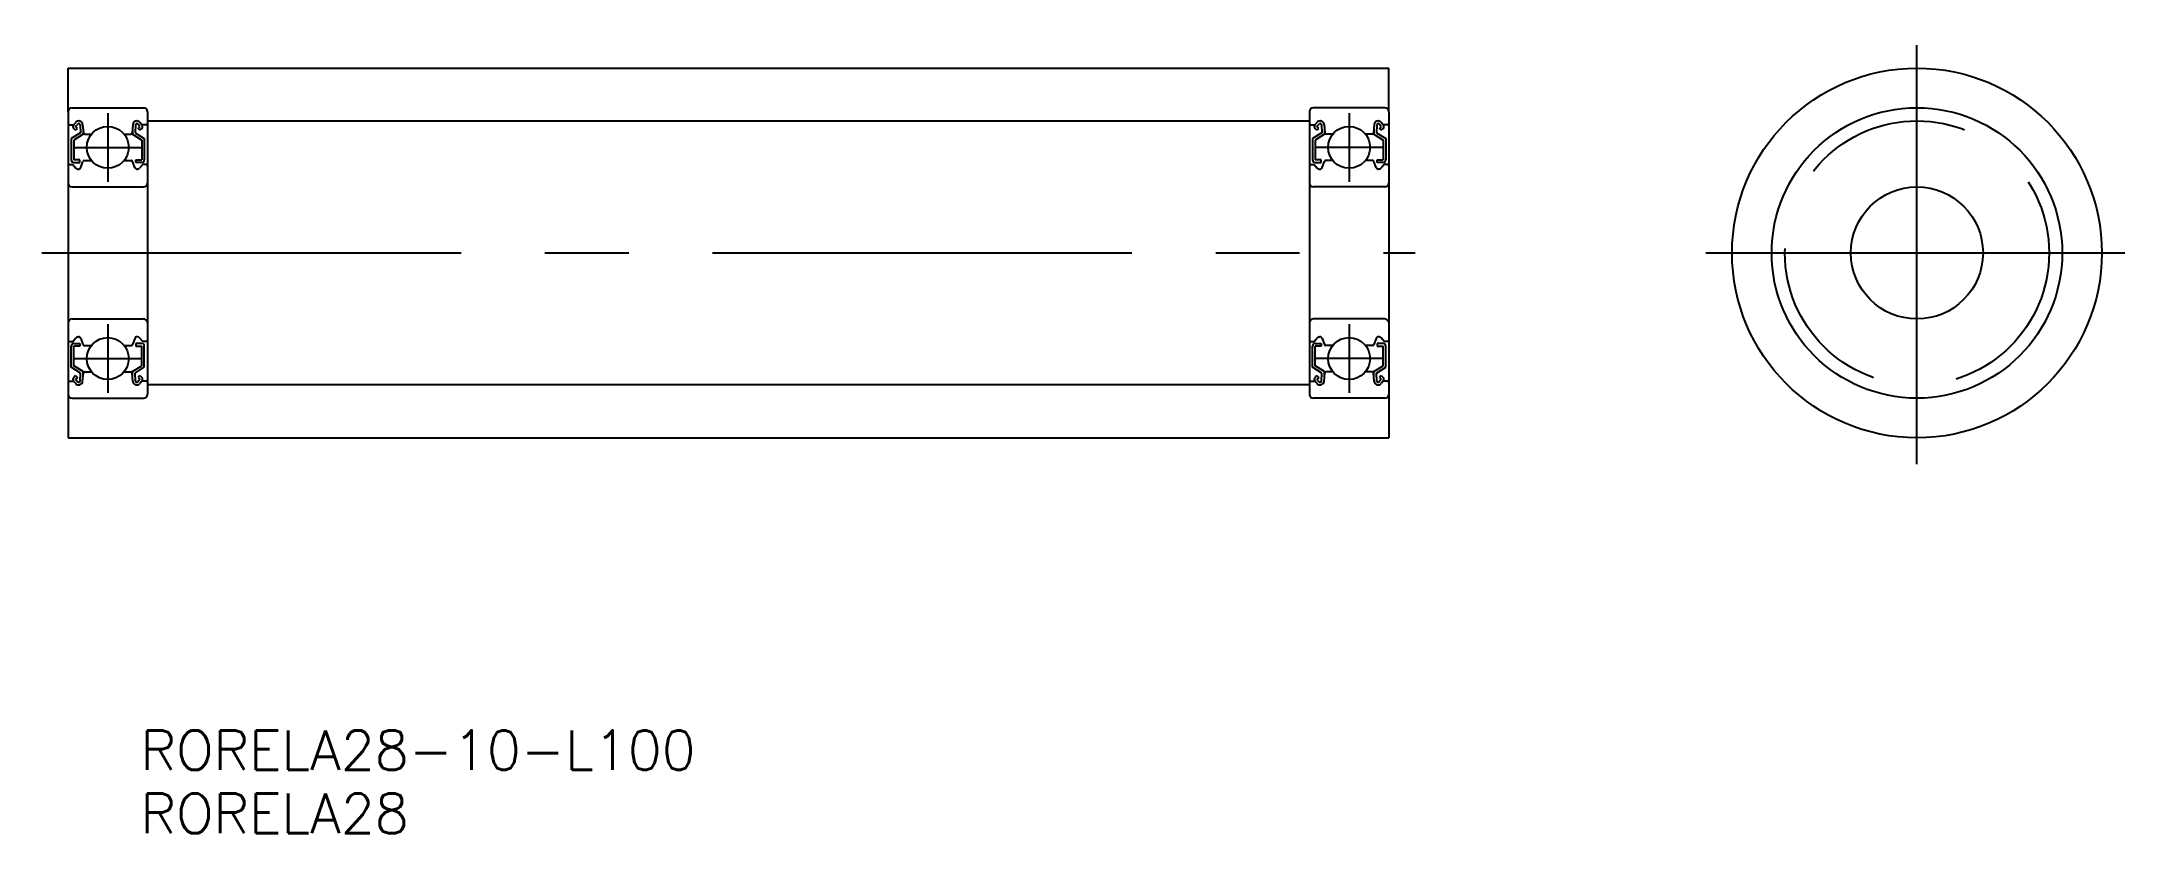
# Model space of a CAD drawing. Extents: x -2 to 156, y -44 to 16.
import ezdxf

# ---------------------------------------------------------------- set-up
doc = ezdxf.new("R2010")
doc.units = 0
doc.linetypes.add('CENTER', pattern=[50.8, 31.75, -6.35, 6.35, -6.35])
doc.linetypes.add('DASHED', pattern=[19.05, 12.7, -6.35])
doc.layers.get('0').update_dxf_attribs({"linetype": 'CONTINUOUS'})
doc.layers.add('CENTER', color=1, linetype='CENTER')
doc.styles.get("Standard").update_dxf_attribs({"font": 'txt.shx', "height": 3, "bigfont": 'bigfont.shx'})

# ---------------------------------------------------------------- blocks, each defined once
blk = doc.blocks.new('*U9')
at = {"color": 7, "linetype": 'CONTINUOUS'}
blk.add_text('RORELA28-10-L100', height=3, dxfattribs=at).set_placement((5.48, -39.16))
blk = doc.blocks.new('*U10')
at = {"color": 7, "linetype": 'CONTINUOUS'}
blk.add_text('RORELA28', height=3, dxfattribs=at).set_placement((5.48, -43.95))

msp = doc.modelspace()

# ---------------------------------------------------------------- linework, layer by layer
at = {"color": 7, "linetype": 'CONTINUOUS'}
for p, q in [((0, 14), (100, 14)), ((0, 10.7), (0, 14)), ((100, 10.7), (100, 14)), ((0, 10.7), (0, -10.7)), ((0.1, 9.69998), (0.41, 9.69998)), ((0.3, 11), (5.7, 11)), ((0.41, 9.69998), (0.572, 9.89299)), ((0.563, 9.57098), (0.726, 9.76497)), ((0.70502, 9.42998), (0.56302, 9.57097)), ((0.899, 9.70998), (0.932, 9.09795)), ((1.098, 9.72794), (1.15301, 9.09094)), ((4.90199, 9.72794), (4.84699, 9.09096)), ((5.101, 9.70996), (5.06799, 9.09795)), ((5.437, 9.57098), (5.274, 9.76498)), ((5.29498, 9.42998), (5.43698, 9.57097)), ((5.59, 9.69998), (5.428, 9.89299)), ((5.9, 9.69998), (5.59, 9.69998)), ((6, 10.7), (6, -10.7)), ((6, 10), (94, 10)), ((94, 10.7), (94, -10.7)), ((94.1, 9.69998), (94.41, 9.69998)), ((99.7, 11), (94.3, 11)), ((94.41, 9.69998), (94.572, 9.89299)), ((94.563, 9.57098), (94.726, 9.76498)), ((94.70502, 9.42998), (94.56302, 9.57097)), ((94.899, 9.70996), (94.93201, 9.09795)), ((95.09801, 9.72794), (95.15301, 9.09096)), ((98.902, 9.72794), (98.84699, 9.09094)), ((99.101, 9.70998), (99.068, 9.09795)), ((99.437, 9.57098), (99.274, 9.76497)), ((99.29498, 9.42998), (99.43698, 9.57097)), ((99.59, 9.69998), (99.428, 9.89299)), ((99.9, 9.69998), (99.59, 9.69998)), ((100, 10.7), (100, -10.7)), ((0.232, 8.66098), (0.232, 7.04999)), ((0.93202, 9.09796), (0.23202, 8.66095)), ((0.56301, 9.28897), (0.42202, 9.42996)), ((0.432, 8.54999), (0.432, 7.04999)), ((1.13201, 8.98695), (0.43201, 8.54996)), ((0.563, 9.28897), (0.705, 9.42998)), ((1.132, 9.334), (1.132, 8.987)), ((1.253, 8.99998), (1.76706, 8.99997)), ((4.23294, 8.99997), (4.74699, 8.99998)), ((4.86798, 8.98697), (5.56798, 8.54999)), ((4.868, 9.334), (4.868, 8.98698)), ((5.06799, 9.09796), (5.76799, 8.66095)), ((5.43699, 9.28899), (5.29499, 9.42999)), ((5.43699, 9.28897), (5.57798, 9.42996)), ((5.568, 8.54999), (5.568, 7.04999)), ((5.768, 8.66098), (5.768, 7.04999)), ((94.232, 8.66098), (94.232, 7.04999)), ((94.93201, 9.09796), (94.23201, 8.66095)), ((94.56301, 9.28897), (94.42202, 9.42996)), ((94.432, 8.54999), (94.432, 7.04999)), ((95.13202, 8.98697), (94.43202, 8.54999)), ((94.56301, 9.28899), (94.70501, 9.42999)), ((95.132, 9.334), (95.132, 8.98698)), ((95.76706, 8.99997), (95.25301, 8.99998)), ((98.747, 8.99998), (98.23294, 8.99997)), ((98.86799, 8.98695), (99.56799, 8.54996)), ((98.868, 9.334), (98.868, 8.987)), ((99.06798, 9.09796), (99.76798, 8.66095)), ((99.437, 9.28897), (99.295, 9.42998)), ((99.43699, 9.28897), (99.57798, 9.42996)), ((99.568, 8.54999), (99.568, 7.04999)), ((99.768, 8.66098), (99.768, 7.04999)), ((0.1, 6.7), (0.35, 6.7)), ((0.35, 6.7), (0.584, 6.42099)), ((0.882, 7.04999), (0.432, 7.04999)), ((0.432, 6.84999), (0.882, 6.84999)), ((0.737, 6.34999), (0.773, 6.34999)), ((0.882, 6.84999), (0.882, 7.04997)), ((0.96099, 6.48198), (1.12499, 6.93396)), ((1.219, 7), (1.76706, 7)), ((4.23294, 7), (4.781, 7)), ((5.039, 6.48199), (4.87501, 6.93396)), ((5.118, 7.04999), (5.568, 7.04999)), ((5.118, 6.84999), (5.118, 7.04997)), ((5.568, 6.84999), (5.118, 6.84999)), ((5.263, 6.34999), (5.227, 6.34999)), ((5.65, 6.7), (5.416, 6.42099)), ((5.9, 6.7), (5.65, 6.7)), ((94.1, 6.7), (94.35, 6.7)), ((94.35, 6.7), (94.584, 6.42099)), ((94.882, 7.04999), (94.432, 7.04999)), ((94.432, 6.84999), (94.882, 6.84999)), ((94.737, 6.34999), (94.773, 6.34999)), ((94.882, 6.84999), (94.882, 7.04997)), ((94.961, 6.48199), (95.12499, 6.93396)), ((95.76706, 7), (95.219, 7)), ((98.781, 7), (98.23294, 7)), ((99.03901, 6.48198), (98.87501, 6.93396)), ((99.118, 7.04999), (99.568, 7.04999)), ((99.118, 6.84999), (99.118, 7.04997)), ((99.568, 6.84999), (99.118, 6.84999)), ((99.263, 6.34999), (99.227, 6.34999)), ((99.65, 6.7), (99.416, 6.42099)), ((99.9, 6.7), (99.65, 6.7)), ((0.3, 5), (5.7, 5)), ((99.7, 5), (94.3, 5)), ((0.3, -5), (5.7, -5)), ((99.7, -5), (94.3, -5)), ((0.1, -6.7), (0.35, -6.7)), ((0.232, -8.66098), (0.232, -7.04999)), ((0.35, -6.7), (0.584, -6.42099)), ((0.432, -6.84999), (0.882, -6.84999)), ((0.432, -8.54999), (0.432, -7.04999)), ((0.882, -7.04999), (0.432, -7.04999)), ((0.737, -6.34999), (0.773, -6.34999)), ((0.882, -6.84999), (0.882, -7.04997)), ((0.96099, -6.48198), (1.12499, -6.93396)), ((1.219, -7), (1.76706, -7)), ((4.23294, -7), (4.781, -7)), ((5.039, -6.48199), (4.87501, -6.93396)), ((5.568, -6.84999), (5.118, -6.84999)), ((5.118, -6.84999), (5.118, -7.04997)), ((5.118, -7.04999), (5.568, -7.04999)), ((5.263, -6.34999), (5.227, -6.34999)), ((5.65, -6.7), (5.416, -6.42099)), ((5.568, -8.54999), (5.568, -7.04999)), ((5.9, -6.7), (5.65, -6.7)), ((5.768, -8.66098), (5.768, -7.04999)), ((94.1, -6.7), (94.35, -6.7)), ((94.232, -8.66098), (94.232, -7.04999)), ((94.35, -6.7), (94.584, -6.42099)), ((94.432, -6.84999), (94.882, -6.84999)), ((94.432, -8.54999), (94.432, -7.04999)), ((94.882, -7.04999), (94.432, -7.04999)), ((94.737, -6.34999), (94.773, -6.34999)), ((94.882, -6.84999), (94.882, -7.04997)), ((94.961, -6.48199), (95.12499, -6.93396)), ((95.76706, -7), (95.219, -7)), ((98.781, -7), (98.23294, -7)), ((99.03901, -6.48198), (98.87501, -6.93396)), ((99.568, -6.84999), (99.118, -6.84999)), ((99.118, -6.84999), (99.118, -7.04997)), ((99.118, -7.04999), (99.568, -7.04999)), ((99.263, -6.34999), (99.227, -6.34999)), ((99.65, -6.7), (99.416, -6.42099)), ((99.568, -8.54999), (99.568, -7.04999)), ((99.9, -6.7), (99.65, -6.7)), ((99.768, -8.66098), (99.768, -7.04999)), ((0.93202, -9.09796), (0.23202, -8.66095)), ((0.56301, -9.28897), (0.42202, -9.42996)), ((1.13201, -8.98695), (0.43201, -8.54996)), ((0.563, -9.28897), (0.705, -9.42998)), ((0.70502, -9.42998), (0.56302, -9.57097)), ((0.78201, -8.76846), (0.78211, -8.76846)), ((0.899, -9.70998), (0.932, -9.09795)), ((0.95701, -8.8777), (0.95701, -8.8776)), ((1.098, -9.72794), (1.15301, -9.09094)), ((1.132, -9.334), (1.132, -8.987)), ((1.253, -8.99998), (1.76706, -8.99997)), ((4.23294, -8.99997), (4.74699, -8.99998)), ((4.90199, -9.72794), (4.84699, -9.09096)), ((4.86798, -8.98697), (5.56798, -8.54999)), ((4.868, -9.334), (4.868, -8.98698)), ((5.06799, -9.09796), (5.76799, -8.66095)), ((5.101, -9.70996), (5.06799, -9.09795)), ((5.29498, -9.42998), (5.43698, -9.57097)), ((5.43699, -9.28899), (5.29499, -9.42999)), ((5.43699, -9.28897), (5.57798, -9.42996)), ((94.93201, -9.09796), (94.23201, -8.66095)), ((94.56301, -9.28897), (94.42202, -9.42996)), ((95.13202, -8.98697), (94.43202, -8.54999)), ((94.56301, -9.28899), (94.70501, -9.42999)), ((94.70502, -9.42998), (94.56302, -9.57097)), ((94.899, -9.70996), (94.93201, -9.09795)), ((95.09801, -9.72794), (95.15301, -9.09096)), ((95.132, -9.334), (95.132, -8.98698)), ((95.76706, -8.99997), (95.25301, -8.99998)), ((98.747, -8.99998), (98.23294, -8.99997)), ((98.902, -9.72794), (98.84699, -9.09094)), ((98.86799, -8.98695), (99.56799, -8.54996)), ((98.868, -9.334), (98.868, -8.987)), ((99.04299, -8.8777), (99.04299, -8.8776)), ((99.06798, -9.09796), (99.76798, -8.66095)), ((99.101, -9.70998), (99.068, -9.09795)), ((99.21799, -8.76846), (99.21789, -8.76846)), ((99.29498, -9.42998), (99.43698, -9.57097)), ((99.437, -9.28897), (99.295, -9.42998)), ((99.43699, -9.28897), (99.57798, -9.42996)), ((0, -10.7), (0, -14)), ((0.1, -9.69998), (0.41, -9.69998)), ((0.3, -11), (5.7, -11)), ((0.41, -9.69998), (0.572, -9.89299)), ((0.563, -9.57098), (0.726, -9.76497)), ((5.437, -9.57098), (5.274, -9.76498)), ((5.59, -9.69998), (5.428, -9.89299)), ((5.9, -9.69998), (5.59, -9.69998)), ((94, -10), (6, -10)), ((94.1, -9.69998), (94.41, -9.69998)), ((99.7, -11), (94.3, -11)), ((94.41, -9.69998), (94.572, -9.89299)), ((94.563, -9.57098), (94.726, -9.76498)), ((99.437, -9.57098), (99.274, -9.76497)), ((99.59, -9.69998), (99.428, -9.89299)), ((99.9, -9.69998), (99.59, -9.69998)), ((100, -10.7), (100, -14)), ((0, -14), (100, -14))]:
    msp.add_line(p, q, dxfattribs=at)
for centre, radius in [((140, 0), 14), ((3, 8), 1.5875), ((97, 8), 1.5875), ((140, 0), 11), ((140, 0), 5), ((3, -8), 1.5875), ((97, -8), 1.5875)]:
    msp.add_circle(centre, radius, dxfattribs=at)
at = {"color": 3, "linetype": 'DASHED'}
msp.add_circle((140, 0), 10, dxfattribs=at)
at = {"color": 7, "linetype": 'CONTINUOUS'}
for centre, radius, start, end in [((0.1, 9.79999), 0.10001, 180.00005, 270.00003), ((0.3, 10.7), 0.3, 90, 180), ((0.563, 9.571), 0.20013, 139.86482, 225.00006), ((0.801, 9.70198), 0.29813, 5.00049, 140.17136), ((0.801, 9.70198), 0.09832, 4.66455, 139.97394), ((5.199, 9.70198), 0.29813, 39.82861, 174.99974), ((5.199, 9.70198), 0.09833, 40.02637, 175.33574), ((5.437, 9.571), 0.20012, 314.99673, 40.13525), ((5.7, 10.7), 0.3, 0, 90), ((5.9, 9.79999), 0.1, 269.99948, 359.99126), ((94.3, 10.7), 0.3, 90, 180), ((94.1, 9.79999), 0.1, 180.00874, 270.00052), ((94.563, 9.571), 0.20012, 139.86475, 225.00327), ((94.801, 9.70198), 0.29813, 5.00026, 140.17139), ((94.801, 9.70198), 0.09833, 4.66426, 139.97363), ((99.199, 9.70198), 0.29813, 39.82864, 174.99951), ((99.199, 9.70198), 0.09832, 40.02606, 175.33545), ((99.437, 9.571), 0.20013, 314.99994, 40.13518), ((99.7, 10.7), 0.3, 0, 90), ((99.9, 9.79999), 0.10001, 269.99997, 359.99995), ((1.253, 9.09999), 0.10042, 185.14438, 270.00003), ((4.747, 9.09999), 0.1004, 269.99948, 354.85568), ((95.253, 9.09999), 0.1004, 185.14432, 270.00052), ((98.747, 9.09999), 0.10042, 269.99997, 354.85562), ((0.1, 6.59999), 0.1, 89.99951, 180.00005), ((0.432, 7.04999), 0.20001, 180.00005, 270.00003), ((0.737, 6.54999), 0.20013, 220.13838, 270.00003), ((0.773, 6.54999), 0.2, 270.00003, 340.11166), ((1.219, 6.89999), 0.1, 89.99951, 160.11572), ((4.781, 6.89999), 0.09999, 19.88452, 90.00024), ((5.227, 6.54999), 0.20001, 199.88831, 269.99976), ((5.263, 6.54999), 0.20013, 269.99976, 319.86147), ((5.568, 7.04999), 0.2, 269.99976, 359.99563), ((5.9, 6.59999), 0.09999, 359.99126, 90.00024), ((94.1, 6.59999), 0.09999, 89.99976, 180.00874), ((94.432, 7.04999), 0.2, 180.00437, 270.00024), ((94.737, 6.54999), 0.20013, 220.13853, 270.00024), ((94.773, 6.54999), 0.20001, 270.00024, 340.11169), ((95.219, 6.89999), 0.09999, 89.99976, 160.11548), ((98.781, 6.89999), 0.1, 19.88428, 90.00049), ((99.227, 6.54999), 0.2, 199.88834, 269.99997), ((99.263, 6.54999), 0.20013, 269.99997, 319.86162), ((99.568, 7.04999), 0.20001, 269.99997, 359.99995), ((99.9, 6.59999), 0.1, 359.99995, 90.00049), ((0.3, 5.3), 0.3, 180, 270), ((5.7, 5.3), 0.3, 270, 0), ((94.3, 5.3), 0.3, 180, 270), ((99.7, 5.3), 0.3, 270, 0), ((0.3, -5.3), 0.3, 90, 180), ((5.7, -5.3), 0.3, 0, 90), ((94.3, -5.3), 0.3, 90, 180), ((99.7, -5.3), 0.3, 0, 90), ((0.1, -6.59999), 0.1, 179.99995, 270.00049), ((0.432, -7.04999), 0.20001, 89.99997, 179.99995), ((0.737, -6.54999), 0.20013, 89.99997, 139.86162), ((0.773, -6.54999), 0.2, 19.88834, 89.99997), ((1.219, -6.89999), 0.1, 199.88428, 270.00049), ((4.781, -6.89999), 0.09999, 269.99976, 340.11548), ((5.227, -6.54999), 0.20001, 90.00024, 160.11169), ((5.263, -6.54999), 0.20013, 40.13853, 90.00024), ((5.568, -7.04999), 0.2, 0.00437, 90.00024), ((5.9, -6.59999), 0.09999, 269.99976, 0.00874), ((94.1, -6.59999), 0.09999, 179.99126, 270.00024), ((94.432, -7.04999), 0.2, 89.99976, 179.99563), ((94.737, -6.54999), 0.20013, 89.99976, 139.86147), ((94.773, -6.54999), 0.20001, 19.88831, 89.99976), ((95.219, -6.89999), 0.09999, 199.88452, 270.00024), ((98.781, -6.89999), 0.1, 269.99951, 340.11572), ((99.227, -6.54999), 0.2, 90.00003, 160.11166), ((99.263, -6.54999), 0.20013, 40.13838, 90.00003), ((99.568, -7.04999), 0.20001, 0.00005, 90.00003), ((99.9, -6.59999), 0.1, 269.99951, 0.00005), ((0.563, -9.571), 0.20013, 134.99994, 220.13518), ((1.253, -9.09999), 0.10042, 89.99997, 174.85562), ((4.747, -9.09999), 0.1004, 5.14432, 90.00052), ((5.437, -9.571), 0.20012, 319.86475, 45.00327), ((94.563, -9.571), 0.20012, 134.99673, 220.13525), ((95.253, -9.09999), 0.1004, 89.99948, 174.85568), ((98.747, -9.09999), 0.10042, 5.14438, 90.00003), ((99.437, -9.571), 0.20013, 319.86482, 45.00006), ((0.1, -9.79999), 0.10001, 89.99997, 179.99995), ((0.3, -10.7), 0.3, 180, 270), ((0.801, -9.70198), 0.29813, 219.82864, 354.99951), ((0.801, -9.70198), 0.09832, 220.02606, 355.33545), ((5.199, -9.70198), 0.29813, 185.00026, 320.17139), ((5.199, -9.70198), 0.09833, 184.66426, 319.97363), ((5.7, -10.7), 0.3, 270, 0), ((5.9, -9.79999), 0.1, 0.00874, 90.00052), ((94.1, -9.79999), 0.1, 89.99948, 179.99126), ((94.3, -10.7), 0.3, 180, 270), ((94.801, -9.70198), 0.29813, 219.82861, 354.99974), ((94.801, -9.70198), 0.09833, 220.02637, 355.33574), ((99.199, -9.70198), 0.29813, 185.00049, 320.17136), ((99.199, -9.70198), 0.09832, 184.66455, 319.97394), ((99.7, -10.7), 0.3, 270, 0), ((99.9, -9.79999), 0.10001, 0.00005, 90.00003)]:
    msp.add_arc(centre, radius, start, end, dxfattribs=at)
at = {"layer": 'CENTER', "color": 1, "linetype": 'CENTER'}
for p, q in [((140, -16), (140, 16)), ((3, 10.6), (3, 5.4)), ((97, 10.6), (97, 5.4)), ((0.4, 8), (5.6, 8)), ((99.6, 8), (94.4, 8)), ((-2, 0), (102, 0)), ((124, 0), (156, 0)), ((3, -5.4), (3, -10.6)), ((97, -5.4), (97, -10.6)), ((0.4, -8), (5.6, -8)), ((99.6, -8), (94.4, -8))]:
    msp.add_line(p, q, dxfattribs=at)

# ---------------------------------------------------------------- block references
at = {"color": 7, "linetype": 'CONTINUOUS'}
for name in ['*U9', '*U10']:
    msp.add_blockref(name, (0, 0), dxfattribs=at)

doc.saveas('drawing.dxf')
